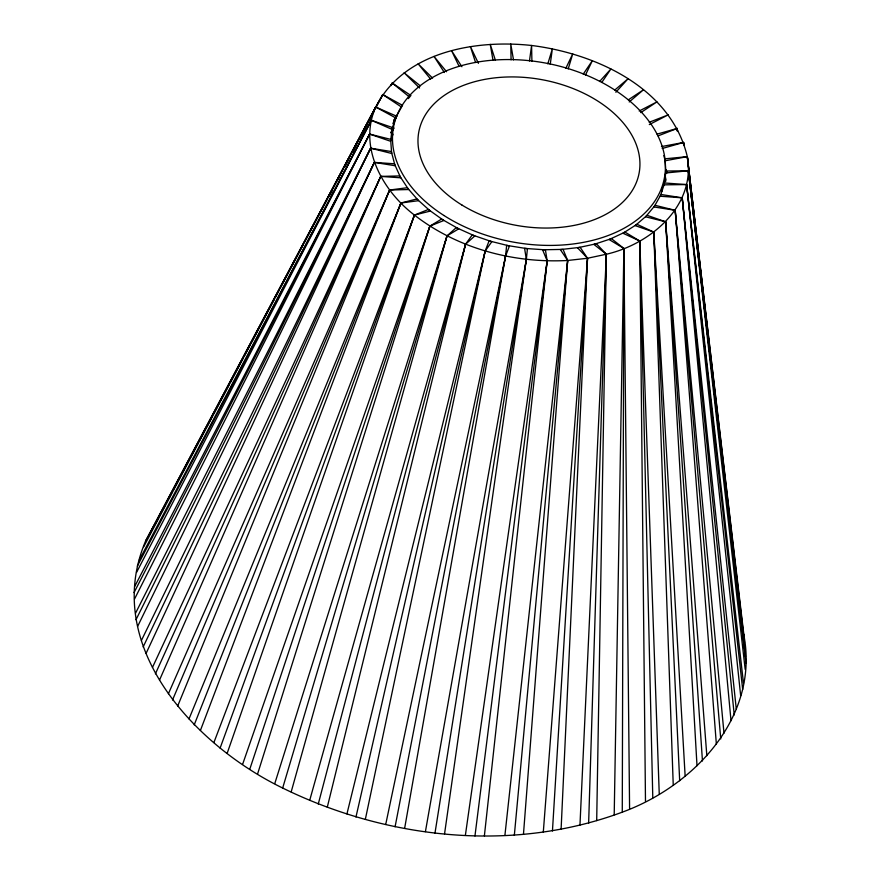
<?xml version="1.0" encoding="UTF-8"?>
<svg xmlns="http://www.w3.org/2000/svg" width="880" height="880" viewBox="0 0 880 880"><rect width="100%" height="100%" fill="white"/><g stroke="black" fill="none" stroke-linecap="round" stroke-linejoin="round"><path stroke-width="1.32" d="M622.27 812.163C693.935 786.005 759.011 717.266 744.007 635.921L687.302 156.651C671.066 87.835 595.98 53.592 531.586 45.474C475.123 39.325 403.997 51.634 375.716 107.03L145.761 540.65C101.057 645.469 194.414 745.261 282.667 788.04C386.804 839.113 512.369 852.995 622.27 812.163L623.898 248.446L611.424 238.645L593.901 244.42L606.375 254.221L596.695 820.6M614.207 814.825L623.898 248.446L609.136 239.547L625.031 232.122L639.793 241.021L659.241 793.804M588.632 823.251L606.375 254.221L596.387 243.749L577.533 247.786L587.532 258.258L561.11 829.147M579.964 825.11L606.375 254.221C650.298 244.255 696.08 205.997 687.302 156.651L664.884 158.829L665.907 172.953L688.325 170.775L745.492 656.535M552.442 831.006L587.532 258.258L580.184 247.357L560.329 249.579L567.677 260.48L523.468 834.251M543.312 832.029L587.532 258.258L606.375 254.221M514.338 835.274L567.677 260.48L563.09 249.403L542.586 249.777L547.173 260.865L484.385 835.824M404.635 828.333L505.571 256.069L506.649 245.399L527.428 248.699L526.35 259.38L444.554 833.844M504.9 835.45L567.677 260.48L587.532 258.258M567.677 260.48C513.513 263.373 457.6 248.534 414.436 215.083C382.503 190.806 357.962 146.806 375.716 107.03L396.275 116.061L391.875 129.305L371.316 120.285L139.337 559.999M474.958 836L547.173 260.865L545.413 249.854L524.59 248.38L526.35 259.38L434.973 833.162M529.463 61.006L531.586 45.474L531.905 61.292M550.242 64.317L552.365 48.785L547.833 63.833M465.377 835.318L547.173 260.865M425.414 831.633L526.35 259.38M395.076 826.804L505.571 256.069L509.465 245.971L489.093 240.889L485.188 250.987L346.929 813.934M365.332 819.39L485.188 250.987L491.821 241.692L472.197 234.927L465.564 244.222L309.738 800.217M385.704 824.472L505.571 256.069M355.96 817.047L485.188 250.987M327.294 807.169L465.564 244.222L474.804 235.961L456.258 227.623L447.018 235.884L274.78 783.552M318.263 804.056L465.564 244.222M291.192 791.879L447.018 235.884L458.7 228.855L441.562 219.098L429.88 226.116L242.649 764.214M282.667 788.04L447.018 235.884M568.205 68.915L572.737 53.867L565.862 68.211M257.642 773.784L429.88 226.116L443.784 220.517L428.34 209.484L414.436 215.083L213.895 742.555M249.755 769.285L429.88 226.116M227.205 753.192L414.436 215.083L430.32 211.068L416.834 198.968L400.95 202.983L189.002 718.916M220.099 748.121L414.436 215.083M200.409 730.455L400.95 202.983L418.528 200.684L407.231 187.715L389.653 190.025L168.41 693.726M194.205 724.889L400.95 202.983M177.705 705.958L389.653 190.025L408.617 189.53L399.696 175.923L380.732 176.418L152.471 667.414M172.513 699.996L389.653 190.025M159.5 680.119L380.732 176.418L400.741 177.815L394.372 163.79L374.363 162.393L141.438 640.42M155.397 673.86L380.732 176.418M146.091 653.4L374.363 162.393L395.065 165.726L391.325 151.536L370.634 148.203L135.531 613.206M143.154 646.943L374.363 162.393M585.486 74.987L592.372 60.643L583.253 74.096M137.709 626.23L370.634 148.203L391.655 153.472L390.632 139.348L369.611 134.09L134.816 586.245M135.993 619.707L370.634 148.203M134.508 599.093L369.611 134.09L390.588 141.262L392.293 127.457L371.316 120.285L137.313 566.093M134.035 592.603L369.611 134.09M409.453 96.976L392.271 83.072L390.995 85.503L392.271 83.072L410.916 95.491L408.32 98.626M391.226 132.407L393.745 127.523M136.521 572.451L371.316 120.285M391.028 132.297L392.931 128.645M391.853 132.022L393.767 128.37M329.725 195.426L332.277 190.564M338.019 179.63L339.306 177.199M345.048 166.265L348.887 158.972M352.077 152.889L355.916 145.596M359.106 139.524L362.934 132.231M364.21 129.8L367.411 123.728M368.687 121.297L374.44 110.352M390.995 85.503L392.271 83.072M396.913 115.489L393.723 121.561L395.604 117.898M391.116 133.166L393.668 128.304M143.737 546.744L375.716 107.03L395.494 117.81L402.523 105.336L382.745 94.556L375.672 107.899L382.745 94.556L401.39 106.975M393.712 120.912L396.275 116.061L393.558 121.462L395.494 117.81M148.995 534.908L375.716 107.03M157.949 518.804L156.662 521.224L157.96 518.991M159.225 516.373L165.011 505.472M168.883 498.498L172.073 492.129M173.36 489.709L174.647 487.289M175.945 485.155L181.709 473.957M183.007 471.812L188.771 460.614M190.058 458.194L195.833 447.282M197.12 444.862L198.407 442.431M199.705 440.275L205.469 429.099M206.778 426.932L212.542 415.767M213.84 413.589L219.604 402.435M220.902 400.246L229.24 384.252M230.538 382.052L243.364 357.588M244.662 355.366L250.437 344.256M251.724 342.023L274.197 299.409M275.495 297.132L279.334 289.707M280.621 287.287L303.094 244.86M304.381 242.44L319.803 213.345M321.09 211.013L326.865 200.013M328.152 197.67L343.563 168.498M344.85 166.122L350.625 155.166M351.912 152.779L374.396 110.319M392.887 123.519L396.737 116.248M145.761 540.65L156.013 522.434M601.799 82.434L610.907 68.981L599.577 81.51M615.846 92.246L628.056 78.749L614.79 90.046M629.222 101.948L643.5 89.771L628.375 99.803M640.783 112.618L656.986 101.871L639.199 111.012M649.308 124.586L668.283 114.84L649.198 122.276M658.108 135.883L677.193 128.447L677.49 131.175L677.193 128.447L657.052 134.134M662.167 148.511L683.573 142.461L683.892 145.189L683.573 142.461L661.474 146.575M744.469 642.422L687.302 156.651L665.203 160.765L663.85 155.606M745.965 663.025L688.325 170.775L665.951 171.039L664.246 184.844L686.62 184.569L743.479 683.177M742.687 689.535L686.62 184.569L664.664 182.996L660.264 196.251L682.22 197.824L736.263 708.884M734.239 714.978L682.22 197.824L661.045 194.491L654.016 206.965L675.191 210.298L723.987 733.194M720.753 738.925L675.191 210.298L655.149 205.326L645.623 216.81L665.665 221.793L706.838 755.7M702.46 760.98L665.665 221.793L647.086 215.325L635.217 225.621L653.796 232.089L685.135 776.017M679.679 780.758L653.796 232.089L636.988 224.301L622.985 233.244L639.793 241.021L652.795 797.918M420.31 85.866L404.129 72.776L419.551 88M432.586 78.111L418.132 63.833L430.672 79.156M446.567 71.742L434.027 56.419L444.378 72.512M461.901 66.737L451.55 50.633L459.008 66.165M478.423 63.327L470.404 46.596L475.563 62.502M495.407 60.28L490.248 44.374L492.987 60.258M743.314 633.314L744.007 635.921M513.502 59.873L510.763 44L511.082 59.807M666.666 173.052L666.336 170.324L666.633 173.03M666.171 169.752L666.49 172.48M687.302 156.651L703.307 294.25M703.626 296.978L705.045 309.243M705.364 311.96L706.794 324.225M707.113 326.953L707.586 331.034M707.905 333.762L708.532 339.207M708.851 341.935L709.324 346.027M709.643 348.744L710.281 354.2M710.6 356.928L711.073 361.009M711.546 365.101L712.019 369.182M712.338 371.91L712.811 375.991M713.284 380.083L713.768 384.175M714.087 386.892L714.56 390.984M715.033 395.065L715.506 399.157M715.825 401.885L716.298 405.966M716.771 410.058L717.09 412.775M717.563 416.867L718.047 420.959M718.52 425.04L718.839 427.768M719.466 433.213L719.785 435.941M720.258 440.022L720.577 442.75M721.215 448.206L721.534 450.923M722.007 455.015L722.326 457.743M722.953 463.188L723.272 465.916M723.745 469.997L724.064 472.725M725.494 484.99L725.813 487.707M664.807 175.186L665.434 180.642M688.325 170.775L745.184 669.372M665.126 174.405L665.753 179.861M683.573 142.461L683.87 145.189M665.005 174.427L665.753 181.247M686.62 184.569L740.663 695.629M677.193 128.447L677.457 131.186M661.87 188.331L662.134 191.059M682.22 197.824L731.005 720.72M675.191 210.298L716.364 744.216M665.665 221.793L697.004 765.721M653.796 232.089L673.233 784.872M639.793 241.021L645.48 801.328M623.898 248.446L629.585 808.753M391.149 140.25A137.808 90.959 10.6 0 1 393.019 134.156M443.96 215.501A137.808 90.959 10.6 0 0 663.938 180.125A137.808 90.959 10.6 0 0 478.962 61.831A137.808 90.959 10.6 0 0 443.96 215.501M461.901 205.018A112.068 73.964 10.6 0 0 639.078 173.261A112.068 73.964 10.6 0 0 485.892 79.178A112.068 73.964 10.6 0 0 461.901 205.018"/></g></svg>
